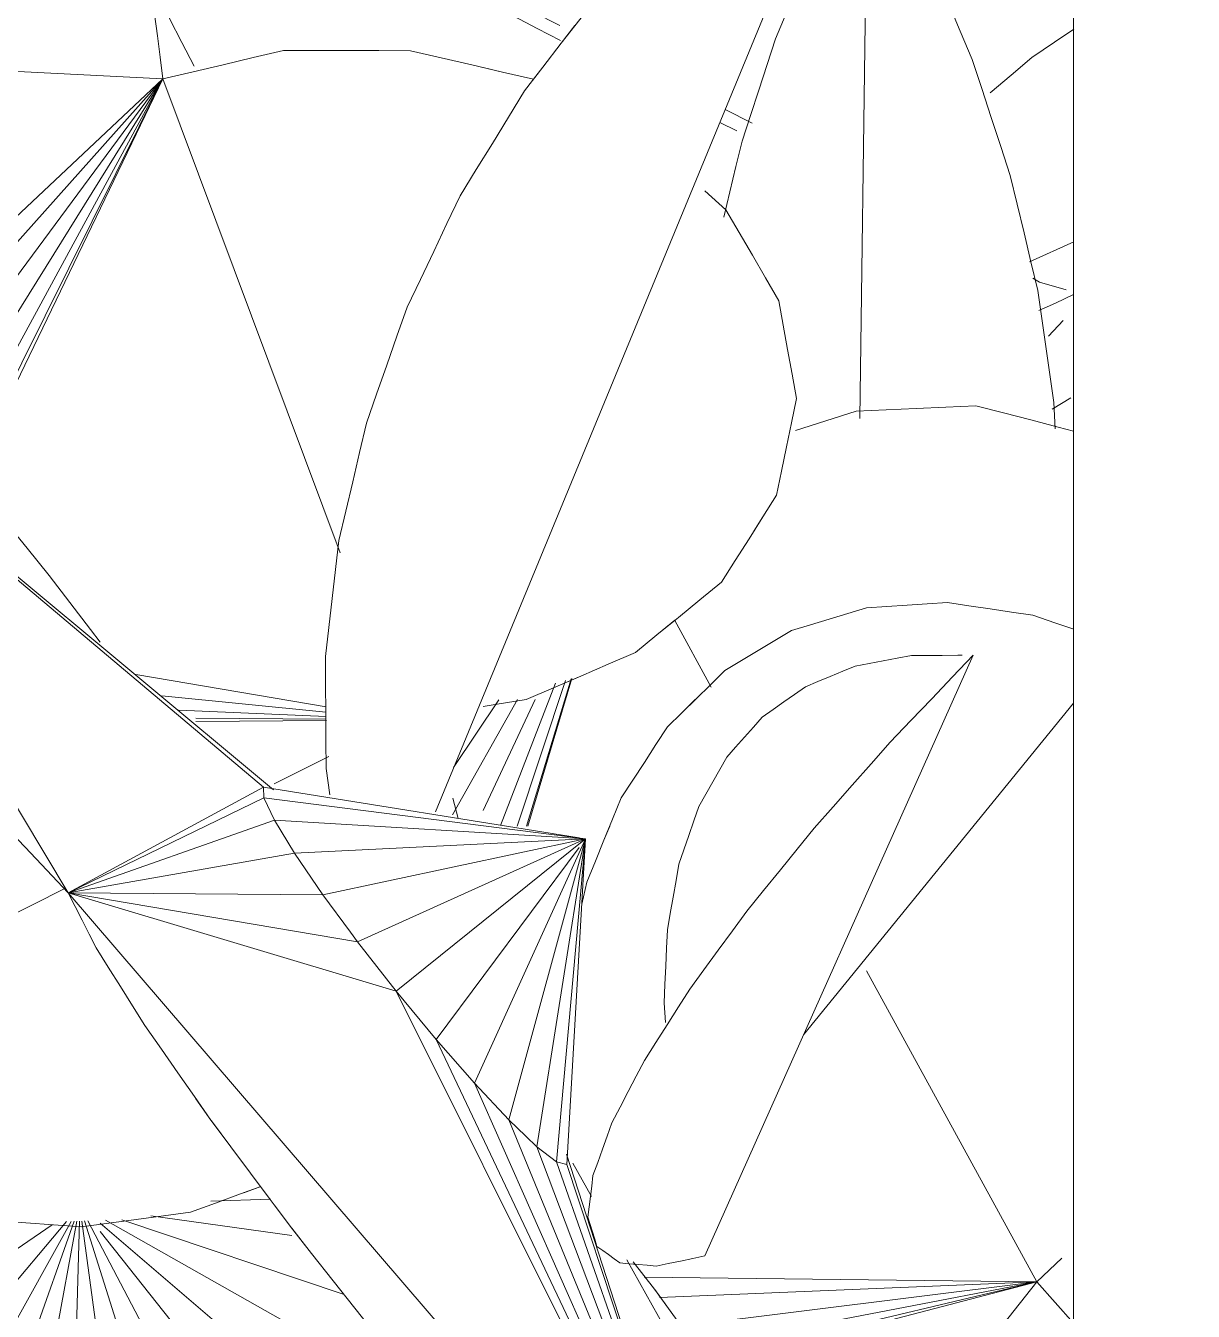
# Model space of a CAD drawing. Header units: metres. Extents: x -18.34 to -13.25, y -25.49 to -16.26.
# Drawn here: x -14.7357 to -14.6848, y -21.307 to -21.251 of the extents above; entities that cross this region are included whole.
import ezdxf

# ---------------------------------------------------------------- set-up
doc = ezdxf.new("R2010")
doc.units = ezdxf.units.M
for name, color, linetype, lineweight in [('Importações nas famílias', 7, 'Continuous', 5), ('Quadro estrutural', 7, 'Continuous', 5), ('Vegetação', 7, 'Continuous', 5)]:
    doc.layers.add(name, color=color, linetype=linetype, lineweight=lineweight)

# ---------------------------------------------------------------- blocks, each defined once
blk = doc.blocks.new('Tram - Tram-V1-Pavimento 02 - Executivo')
at = {"layer": 'Quadro estrutural'}
blk.add_line((3.763172, -0.05), (3.494754, -0.05), dxfattribs=at)
blk = doc.blocks.new('Planta_pergolado_12200 - plantas pergolado_skp_Component_17-V3544-Pavimento 02 - Executivo')
at = {"layer": 'Importações nas famílias', "color": 9}
for p, q in [((0.191194, 0.085477), (0.191103, 0.08617)), ((0.193215, 0.084783), (0.193124, 0.08409))]:
    blk.add_line(p, q, dxfattribs=at)
blk = doc.blocks.new('Planta_pergolado_12200 - plantas pergolado_skp_Component_16-V3545-Pavimento 02 - Executivo')
blk.add_blockref('Planta_pergolado_12200 - plantas pergolado_skp_Component_17-V3544-Pavimento 02 - Executivo', (0, 0))
blk = doc.blocks.new('Planta_pergolado_12200 - plantas pergolado_skp_-V3546-Pavimento 02 - Executivo')
blk.add_blockref('Planta_pergolado_12200 - plantas pergolado_skp_Component_16-V3545-Pavimento 02 - Executivo', (0, 0))
blk = doc.blocks.new('Planta_pergolado_12200 - plantas pergolado_skp_-V3547-Pavimento 02 - Executivo')
at = {"xscale": 1.254472261797389, "yscale": 1.254472261797389, "zscale": 1.254472261797389, "rotation": 44.99999999999149}
blk.add_blockref('Planta_pergolado_12200 - plantas pergolado_skp_-V3546-Pavimento 02 - Executivo', (0.101937, -0.102346), dxfattribs=at)
blk = doc.blocks.new('Planta_pergolado_12200 - plantas pergolado_skp_-V3560-Pavimento 02 - Executivo')
at = {"rotation": 89.9999999999999}
blk.add_blockref('Planta_pergolado_12200 - plantas pergolado_skp_-V3547-Pavimento 02 - Executivo', (0.52797, 0.01573), dxfattribs=at)
blk = doc.blocks.new('Planta_pergolado_12200 - plantas pergolado_skp_Component_12-V1621-Pavimento 02 - Executivo')
at = {"layer": 'Importações nas famílias', "color": 9}
blk.add_line((0.193508, 0.190394), (0.165672, 0.210402), dxfattribs=at)
at = {"layer": 'Importações nas famílias', "color": 9, "flags": 128}
for points in [[(0.165672, 0.210402), (0.16563, 0.209519), (0.165589, 0.208636), (0.165547, 0.207753), (0.165506, 0.20687)], [(0.165506, 0.20687), (0.165607, 0.20602), (0.165709, 0.205169), (0.165811, 0.204318), (0.165912, 0.203467)], [(0.165912, 0.203467), (0.166155, 0.202668), (0.166397, 0.201869), (0.166639, 0.20107), (0.166882, 0.200271)], [(0.166882, 0.200271), (0.167259, 0.199543), (0.167637, 0.198815), (0.168014, 0.198086), (0.168391, 0.197358)], [(0.168391, 0.197358), (0.168895, 0.196718), (0.169399, 0.196077), (0.169902, 0.195436), (0.170406, 0.194796)], [(0.170406, 0.194796), (0.171024, 0.194258), (0.171642, 0.19372), (0.17226, 0.193182), (0.172878, 0.192645)], [(0.172878, 0.192645), (0.173596, 0.192222), (0.174314, 0.1918), (0.175032, 0.191377), (0.17575, 0.190955)], [(0.17575, 0.190955), (0.17655, 0.190658), (0.177351, 0.190361), (0.178152, 0.190063), (0.178953, 0.189766)], [(0.189778, 0.189424), (0.19071, 0.189667), (0.191643, 0.189909), (0.192575, 0.190151), (0.193508, 0.190394)], [(0.178953, 0.189766), (0.179818, 0.189601), (0.180684, 0.189437), (0.181549, 0.189272), (0.182414, 0.189107)], [(0.186051, 0.188992), (0.186982, 0.1891), (0.187914, 0.189208), (0.188846, 0.189316), (0.189778, 0.189424)], [(0.182414, 0.189107), (0.183323, 0.189078), (0.184232, 0.189049), (0.185141, 0.189021), (0.186051, 0.188992)]]:
    blk.add_lwpolyline(points, dxfattribs=at)
blk = doc.blocks.new('Planta_pergolado_12200 - plantas pergolado_skp_Component_17-V3570-Pavimento 02 - Executivo')
at = {"layer": 'Importações nas famílias', "color": 9}
for p, q in [((0.126129, 0.222713), (0.12411, 0.187879)), ((0.157373, 0.188265), (0.166332, 0.202182)), ((0.136781, 0.198737), (0.12411, 0.187879)), ((0.137702, 0.197605), (0.12411, 0.187879)), ((0.12411, 0.187879), (0.138746, 0.196464)), ((0.12411, 0.187879), (0.139775, 0.195444)), ((0.140593, 0.194643), (0.12411, 0.187879)), ((0.141099, 0.194148), (0.12411, 0.187879)), ((0.12411, 0.187879), (0.141269, 0.193981)), ((0.142558, 0.178601), (0.12411, 0.187879)), ((0.148385, 0.18636), (0.14886, 0.178495)), ((0.149147, 0.185207), (0.149082, 0.178484)), ((0.149643, 0.184457), (0.149253, 0.178454)), ((0.149898, 0.183725), (0.149364, 0.178434)), ((0.150038, 0.18371), (0.149415, 0.178425)), ((0.150869, 0.17816), (0.152217, 0.180255)), ((0.152808, 0.172642), (0.152009, 0.172952)), ((0.126944, 0.164469), (0.126267, 0.165407))]:
    blk.add_line(p, q, dxfattribs=at)
at = {"layer": 'Importações nas famílias', "color": 9, "flags": 128}
for points in [[(0.1712, 0.190679), (0.171157, 0.189541), (0.171114, 0.188403), (0.171071, 0.187265), (0.171029, 0.186127)], [(0.12411, 0.187879), (0.123249, 0.188088), (0.122388, 0.188296), (0.121527, 0.188505), (0.120666, 0.188714)], [(0.122431, 0.183118), (0.122851, 0.184309), (0.123271, 0.185499), (0.123691, 0.186689), (0.12411, 0.187879)], [(0.171029, 0.186127), (0.17076, 0.185036), (0.170491, 0.183945), (0.170222, 0.182854), (0.169953, 0.181763)], [(0.121877, 0.177962), (0.122016, 0.179251), (0.122154, 0.18054), (0.122293, 0.181829), (0.122431, 0.183118)], [(0.169953, 0.181763), (0.169477, 0.180793), (0.169, 0.179823), (0.168611, 0.179031)], [(0.122496, 0.172851), (0.122341, 0.174129), (0.122187, 0.175407), (0.122032, 0.176684), (0.121877, 0.177962)], [(0.148161, 0.17212), (0.14803, 0.171646), (0.147689, 0.170416)], [(0.147689, 0.170416), (0.14709, 0.169359), (0.146492, 0.168301), (0.145893, 0.167244), (0.145294, 0.166186)], [(0.145294, 0.166186), (0.144488, 0.165391), (0.143683, 0.164596), (0.142877, 0.163802), (0.142071, 0.163007)], [(0.130394, 0.161914), (0.129532, 0.162553), (0.128669, 0.163191), (0.127807, 0.16383), (0.126944, 0.164469)], [(0.142071, 0.163007), (0.141127, 0.162543), (0.140183, 0.162079), (0.139239, 0.161614), (0.138295, 0.16115)], [(0.134288, 0.160775), (0.133315, 0.16106), (0.132341, 0.161345), (0.131368, 0.161629), (0.130394, 0.161914)], [(0.138295, 0.16115), (0.137293, 0.161057), (0.136292, 0.160963), (0.13529, 0.160869), (0.134288, 0.160775)]]:
    blk.add_lwpolyline(points, dxfattribs=at)
blk = doc.blocks.new('Planta_pergolado_12200 - plantas pergolado_skp_Component_16-V3571-Pavimento 02 - Executivo')
for name in ['Planta_pergolado_12200 - plantas pergolado_skp_Component_17-V3570-Pavimento 02 - Executivo', 'Planta_pergolado_12200 - plantas pergolado_skp_Component_12-V1621-Pavimento 02 - Executivo']:
    blk.add_blockref(name, (0, 0))
blk = doc.blocks.new('Planta_pergolado_12200 - plantas pergolado_skp_Component_17-V3576-Pavimento 02 - Executivo')
at = {"layer": 'Importações nas famílias', "color": 9}
for p, q in [((0.168936, 0.179691), (0.168611, 0.179031)), ((0.152808, 0.172642), (0.152009, 0.172952)), ((0.126944, 0.164469), (0.126267, 0.165407))]:
    blk.add_line(p, q, dxfattribs=at)
at = {"layer": 'Importações nas famílias', "color": 9, "flags": 128}
for points in [[(0.171114, 0.188403), (0.171071, 0.187265), (0.171029, 0.186127)], [(0.171029, 0.186127), (0.17076, 0.185036), (0.170491, 0.183945), (0.170222, 0.182854), (0.169953, 0.181763)], [(0.122431, 0.183118), (0.122851, 0.184309), (0.123271, 0.185499)], [(0.121877, 0.177962), (0.122016, 0.179251), (0.122154, 0.18054), (0.122293, 0.181829), (0.122431, 0.183118)], [(0.169953, 0.181763), (0.169477, 0.180793), (0.169, 0.179823)], [(0.122187, 0.175407), (0.122032, 0.176684), (0.121877, 0.177962)], [(0.122496, 0.172851), (0.122341, 0.174129), (0.122244, 0.174935)], [(0.148161, 0.17212), (0.14803, 0.171646), (0.147689, 0.170416)], [(0.147689, 0.170416), (0.14709, 0.169359), (0.146528, 0.168365)], [(0.146492, 0.168301), (0.145893, 0.167244), (0.145294, 0.166186)], [(0.145294, 0.166186), (0.144488, 0.165391), (0.143817, 0.164728)], [(0.130394, 0.161914), (0.129532, 0.162553), (0.128669, 0.163191), (0.127807, 0.16383), (0.126944, 0.164469)], [(0.143683, 0.164596), (0.142877, 0.163802), (0.142071, 0.163007)], [(0.142071, 0.163007), (0.141127, 0.162543), (0.140183, 0.162079)], [(0.134288, 0.160775), (0.133315, 0.16106), (0.132341, 0.161345), (0.131368, 0.161629), (0.130394, 0.161914)], [(0.139852, 0.161916), (0.139239, 0.161614), (0.138295, 0.16115)], [(0.138295, 0.16115), (0.137293, 0.161057), (0.136292, 0.160963), (0.13529, 0.160869), (0.134288, 0.160775)]]:
    blk.add_lwpolyline(points, dxfattribs=at)
blk = doc.blocks.new('Planta_pergolado_12200 - plantas pergolado_skp_Component_16-V3577-Pavimento 02 - Executivo')
blk.add_blockref('Planta_pergolado_12200 - plantas pergolado_skp_Component_17-V3576-Pavimento 02 - Executivo', (0, 0))
blk = doc.blocks.new('Planta_pergolado_12200 - plantas pergolado_skp_Component_12-V3583-Pavimento 02 - Executivo')
at = {"layer": 'Importações nas famílias', "color": 9}
blk.add_line((0.157853, 0.128787), (0.156323, 0.128402), dxfattribs=at)
at = {"layer": 'Importações nas famílias', "color": 9, "flags": 128}
for points in [[(0.153631, 0.133927), (0.152746, 0.133854), (0.151989, 0.133792)], [(0.155404, 0.133875), (0.154517, 0.133901), (0.153631, 0.133927)]]:
    blk.add_lwpolyline(points, dxfattribs=at)
blk = doc.blocks.new('Planta_pergolado_12200 - plantas pergolado_skp_Component_16-V3586-Pavimento 02 - Executivo')
blk.add_blockref('Planta_pergolado_12200 - plantas pergolado_skp_Component_12-V3583-Pavimento 02 - Executivo', (0, 0))
blk = doc.blocks.new('Planta_pergolado_12200 - plantas pergolado_skp_Component_12-V3590-Pavimento 02 - Executivo')
at = {"layer": 'Importações nas famílias', "color": 9}
for p, q in [((0.182294, 0.121633), (0.181721, 0.122089)), ((0.165729, 0.116704), (0.179336, 0.1138))]:
    blk.add_line(p, q, dxfattribs=at)
at = {"layer": 'Importações nas famílias', "color": 9, "flags": 128}
for points in [[(0.173908, 0.12464), (0.17328, 0.124553), (0.172653, 0.124466), (0.172025, 0.124379), (0.171398, 0.124292)], [(0.176506, 0.124383), (0.175856, 0.124447), (0.175207, 0.124512), (0.174557, 0.124576), (0.173908, 0.12464)], [(0.171398, 0.124292), (0.170807, 0.124055), (0.170217, 0.123819), (0.169626, 0.123582), (0.169035, 0.123346)], [(0.179131, 0.123526), (0.178474, 0.12374), (0.177818, 0.123954), (0.177162, 0.124169), (0.176506, 0.124383)], [(0.181721, 0.122089), (0.181073, 0.122448), (0.180426, 0.122807), (0.179778, 0.123167), (0.179131, 0.123526)], [(0.169035, 0.123346), (0.168495, 0.122965), (0.167955, 0.122585), (0.167415, 0.122205), (0.166875, 0.121824)], [(0.166875, 0.121824), (0.166398, 0.121309), (0.165921, 0.120793), (0.165444, 0.120278), (0.164967, 0.119763)], [(0.164967, 0.119763), (0.164565, 0.119124), (0.164221, 0.118579)]]:
    blk.add_lwpolyline(points, dxfattribs=at)
blk = doc.blocks.new('Planta_pergolado_12200 - plantas pergolado_skp_Component_12-V3592-Pavimento 02 - Executivo')
at = {"layer": 'Importações nas famílias', "color": 9}
for p, q in [((0.167296, 0.119968), (0.186342, 0.110211)), ((0.182213, 0.117459), (0.182584, 0.116931))]:
    blk.add_line(p, q, dxfattribs=at)
at = {"layer": 'Importações nas famílias', "color": 9, "flags": 128}
for points in [[(0.170509, 0.1221), (0.17093, 0.122223), (0.171351, 0.122346), (0.171772, 0.122469), (0.172193, 0.122593)], [(0.172193, 0.122593), (0.172622, 0.122618), (0.17305, 0.122644), (0.173478, 0.12267), (0.173906, 0.122695)], [(0.173906, 0.122695), (0.174336, 0.122623), (0.174766, 0.12255), (0.175196, 0.122478), (0.175626, 0.122406)], [(0.16887, 0.121221), (0.16928, 0.121441), (0.16969, 0.121661), (0.170099, 0.12188), (0.170509, 0.1221)], [(0.175626, 0.122406), (0.176054, 0.122236), (0.176481, 0.122067), (0.176909, 0.121897), (0.177336, 0.121728)], [(0.177336, 0.121728), (0.177756, 0.121463), (0.178176, 0.121198), (0.178596, 0.120934), (0.179016, 0.120669)], [(0.167577, 0.120192), (0.16769, 0.120281), (0.168083, 0.120595), (0.168477, 0.120908), (0.16887, 0.121221)], [(0.179016, 0.120669), (0.179424, 0.120312), (0.179832, 0.119955), (0.18024, 0.119598), (0.180648, 0.119241)], [(0.171177, 0.119455), (0.170207, 0.119583), (0.169236, 0.119712), (0.168266, 0.11984), (0.167296, 0.119968)], [(0.174859, 0.118826), (0.173938, 0.118984), (0.173018, 0.119141), (0.172097, 0.119298), (0.171177, 0.119455)], [(0.180648, 0.119241), (0.181039, 0.118795), (0.181431, 0.11835), (0.181822, 0.117905), (0.182213, 0.117459)], [(0.178256, 0.118096), (0.177407, 0.118278), (0.176557, 0.118461), (0.175708, 0.118644), (0.174859, 0.118826)], [(0.181289, 0.117281), (0.180531, 0.117485), (0.179772, 0.117688), (0.179014, 0.117892), (0.178256, 0.118096)], [(0.183886, 0.1164), (0.183237, 0.116621), (0.182588, 0.116841), (0.181938, 0.117061), (0.181289, 0.117281)], [(0.185987, 0.115475), (0.185462, 0.115707), (0.184937, 0.115938), (0.184412, 0.116169), (0.183886, 0.1164)], [(0.187542, 0.114527), (0.187154, 0.114764), (0.186765, 0.115001), (0.186376, 0.115238), (0.185987, 0.115475)], [(0.188515, 0.113579), (0.188272, 0.113816), (0.188029, 0.114053), (0.187786, 0.11429), (0.187542, 0.114527)], [(0.188883, 0.112651), (0.188791, 0.112883), (0.188699, 0.113115), (0.188607, 0.113347), (0.188515, 0.113579)], [(0.188637, 0.111767), (0.188699, 0.111988), (0.18876, 0.112209), (0.188822, 0.11243), (0.188883, 0.112651)], [(0.187783, 0.110947), (0.187997, 0.111152), (0.18821, 0.111357), (0.188424, 0.111562), (0.188637, 0.111767)], [(0.186342, 0.110211), (0.186702, 0.110395), (0.187062, 0.110579), (0.187423, 0.110763), (0.187783, 0.110947)]]:
    blk.add_lwpolyline(points, dxfattribs=at)
blk = doc.blocks.new('Planta_pergolado_12200 - plantas pergolado_skp_Component_12-V3593-Pavimento 02 - Executivo')
at = {"layer": 'Importações nas famílias', "color": 9}
for p, q in [((0.152486, 0.144338), (0.184119, 0.126965)), ((0.186452, 0.129541), (0.186009, 0.130285))]:
    blk.add_line(p, q, dxfattribs=at)
at = {"layer": 'Importações nas famílias', "color": 9, "flags": 128}
for points in [[(0.155929, 0.1448), (0.155068, 0.144684), (0.154207, 0.144569), (0.153347, 0.144453), (0.152486, 0.144338)], [(0.159582, 0.144799), (0.158669, 0.144799), (0.157755, 0.144799), (0.156842, 0.144799), (0.155929, 0.1448)], [(0.16336, 0.144334), (0.162416, 0.14445), (0.161471, 0.144566), (0.160527, 0.144682), (0.159582, 0.144799)], [(0.167175, 0.143418), (0.166221, 0.143647), (0.165267, 0.143876), (0.164314, 0.144105), (0.16336, 0.144334)], [(0.170936, 0.14207), (0.169995, 0.142407), (0.169055, 0.142744), (0.168115, 0.143081), (0.167175, 0.143418)], [(0.174555, 0.140324), (0.17365, 0.140761), (0.172745, 0.141197), (0.17184, 0.141634), (0.170936, 0.14207)], [(0.177948, 0.138219), (0.1771, 0.138746), (0.176251, 0.139272), (0.175403, 0.139798), (0.174555, 0.140324)], [(0.181035, 0.135806), (0.180263, 0.136409), (0.179491, 0.137013), (0.178719, 0.137616), (0.177948, 0.138219)], [(0.183743, 0.13314), (0.183066, 0.133807), (0.182389, 0.134473), (0.181712, 0.13514), (0.181035, 0.135806)], [(0.186009, 0.130285), (0.185442, 0.130999), (0.184876, 0.131713), (0.184309, 0.132427), (0.183743, 0.13314)]]:
    blk.add_lwpolyline(points, dxfattribs=at)
blk = doc.blocks.new('Planta_pergolado_12200 - plantas pergolado_skp_Component_17-V3594-Pavimento 02 - Executivo')
at = {"layer": 'Importações nas famílias', "color": 9}
for p, q in [((0.187775, 0.130817), (0.19225, 0.152901)), ((0.187979, 0.131085), (0.19225, 0.152901)), ((0.19225, 0.152901), (0.19508, 0.13239)), ((0.19508, 0.13239), (0.187979, 0.131085)), ((0.188184, 0.130817), (0.19508, 0.13239)), ((0.188374, 0.130031), (0.19508, 0.13239)), ((0.19508, 0.13239), (0.188537, 0.12878)), ((0.19508, 0.13239), (0.188663, 0.127151)), ((0.188741, 0.125253), (0.19508, 0.13239)), ((0.188768, 0.123216), (0.19508, 0.13239)), ((0.193999, 0.099201), (0.19508, 0.13239)), ((0.181007, 0.123376), (0.187979, 0.131085)), ((0.188184, 0.130817), (0.187979, 0.131085)), ((0.180863, 0.123216), (0.188184, 0.130817)), ((0.188374, 0.130031), (0.188184, 0.130817)), ((0.180863, 0.123216), (0.188374, 0.130031)), ((0.188537, 0.12878), (0.188374, 0.130031)), ((0.180863, 0.123216), (0.188537, 0.12878)), ((0.188663, 0.127151), (0.188537, 0.12878)), ((0.180863, 0.123216), (0.188663, 0.127151)), ((0.188725, 0.125634), (0.188663, 0.127151)), ((0.188725, 0.125634), (0.188741, 0.125253)), ((0.188741, 0.125253), (0.180863, 0.123216)), ((0.188741, 0.125253), (0.188768, 0.123216)), ((0.180863, 0.123216), (0.188663, 0.119282)), ((0.188537, 0.117653), (0.180863, 0.123216)), ((0.180863, 0.123216), (0.188374, 0.116402)), ((0.188184, 0.115616), (0.180863, 0.123216)), ((0.180863, 0.123216), (0.188768, 0.123216)), ((0.187979, 0.115348), (0.180863, 0.123216)), ((0.181206, 0.123128), (0.188741, 0.12118)), ((0.188768, 0.123216), (0.188741, 0.12118)), ((0.188768, 0.123216), (0.193999, 0.099201)), ((0.188741, 0.12118), (0.188663, 0.119282)), ((0.193999, 0.099201), (0.188741, 0.12118)), ((0.188663, 0.119282), (0.188537, 0.117653)), ((0.193999, 0.099201), (0.188663, 0.119282)), ((0.188537, 0.117653), (0.188439, 0.116903)), ((0.193999, 0.099201), (0.188537, 0.117653)), ((0.188439, 0.116903), (0.188374, 0.116402)), ((0.188374, 0.116402), (0.188184, 0.115616)), ((0.193999, 0.099201), (0.188374, 0.116402)), ((0.193999, 0.099201), (0.187775, 0.115616)), ((0.188184, 0.115616), (0.187979, 0.115348)), ((0.193999, 0.099201), (0.188184, 0.115616)), ((0.187797, 0.115257), (0.188003, 0.114032)), ((0.193999, 0.099201), (0.187979, 0.115348)), ((0.188396, 0.1117), (0.1905, 0.099201)), ((0.188296, 0.110403), (0.188276, 0.111523))]:
    blk.add_line(p, q, dxfattribs=at)
at = {"layer": 'Importações nas famílias', "color": 9, "flags": 128}
for points in [[(0.189095, 0.140822), (0.189098, 0.14196), (0.189101, 0.143098), (0.189104, 0.144237), (0.189107, 0.145375)], [(0.189161, 0.138096), (0.189148, 0.138607), (0.189122, 0.139714), (0.189095, 0.140822)], [(0.195403, 0.136457), (0.195323, 0.13544), (0.195242, 0.134423), (0.195161, 0.133406), (0.19508, 0.13239)], [(0.19508, 0.13239), (0.195183, 0.131899), (0.195286, 0.131409), (0.195389, 0.130919), (0.195492, 0.130429)], [(0.195492, 0.130429), (0.195579, 0.129689), (0.195665, 0.128949), (0.195752, 0.12821), (0.195839, 0.12747)], [(0.195839, 0.12747), (0.195904, 0.126532), (0.195968, 0.125593), (0.196033, 0.124655), (0.196098, 0.123717)], [(0.196098, 0.123717), (0.196136, 0.122643), (0.196174, 0.12157), (0.196212, 0.120496), (0.19625, 0.119423)], [(0.19625, 0.119423), (0.196259, 0.118288), (0.196268, 0.117152), (0.196277, 0.116017), (0.196286, 0.114882)], [(0.188493, 0.106292), (0.188444, 0.10732), (0.188395, 0.108348), (0.188346, 0.109376), (0.188296, 0.110403)]]:
    blk.add_lwpolyline(points, dxfattribs=at)
blk = doc.blocks.new('Planta_pergolado_12200 - plantas pergolado_skp_Component_16-V3595-Pavimento 02 - Executivo')
for name in ['Planta_pergolado_12200 - plantas pergolado_skp_Component_17-V3594-Pavimento 02 - Executivo', 'Planta_pergolado_12200 - plantas pergolado_skp_Component_12-V3593-Pavimento 02 - Executivo', 'Planta_pergolado_12200 - plantas pergolado_skp_Component_12-V3590-Pavimento 02 - Executivo', 'Planta_pergolado_12200 - plantas pergolado_skp_Component_12-V3592-Pavimento 02 - Executivo']:
    blk.add_blockref(name, (0, 0))
blk = doc.blocks.new('Planta_pergolado_12200 - plantas pergolado_skp_Component_12-V3599-Pavimento 02 - Executivo')
at = {"layer": 'Importações nas famílias', "color": 9}
for p, q in [((0.172025, 0.124379), (0.171398, 0.124292)), ((0.179778, 0.123167), (0.179131, 0.123526)), ((0.182294, 0.121633), (0.181721, 0.122089)), ((0.164967, 0.119763), (0.164565, 0.119124)), ((0.164509, 0.119036), (0.164221, 0.118579))]:
    blk.add_line(p, q, dxfattribs=at)
at = {"layer": 'Importações nas famílias', "color": 9, "flags": 128}
for points in [[(0.173908, 0.12464), (0.17328, 0.124553), (0.172653, 0.124466)], [(0.175207, 0.124512), (0.174557, 0.124576), (0.173908, 0.12464)], [(0.171398, 0.124292), (0.170807, 0.124055), (0.170217, 0.123819), (0.169626, 0.123582), (0.169035, 0.123346)], [(0.176506, 0.124383), (0.175856, 0.124447), (0.175247, 0.124508)], [(0.179131, 0.123526), (0.178474, 0.12374), (0.177818, 0.123954), (0.177162, 0.124169), (0.176506, 0.124383)], [(0.169035, 0.123346), (0.168495, 0.122965), (0.167955, 0.122585), (0.167415, 0.122205), (0.166875, 0.121824)], [(0.181721, 0.122089), (0.181073, 0.122448), (0.180426, 0.122807), (0.179991, 0.123048)], [(0.166875, 0.121824), (0.166398, 0.121309), (0.165921, 0.120793), (0.165444, 0.120278), (0.164967, 0.119763)]]:
    blk.add_lwpolyline(points, dxfattribs=at)
blk = doc.blocks.new('Planta_pergolado_12200 - plantas pergolado_skp_Component_12-V287-Pavimento 02 - Executivo')
at = {"layer": 'Importações nas famílias', "color": 9}
blk.add_line((0.187783, 0.110947), (0.187997, 0.111152), dxfattribs=at)
blk = doc.blocks.new('Planta_pergolado_12200 - plantas pergolado_skp_Component_12-V3601-Pavimento 02 - Executivo')
at = {"layer": 'Importações nas famílias', "color": 9}
for p, q in [((0.160527, 0.144682), (0.159582, 0.144799)), ((0.16336, 0.144334), (0.162416, 0.14445))]:
    blk.add_line(p, q, dxfattribs=at)
at = {"layer": 'Importações nas famílias', "color": 9, "flags": 128}
for points in [[(0.155929, 0.1448), (0.155068, 0.144684), (0.154207, 0.144569)], [(0.159582, 0.144799), (0.158669, 0.144799), (0.157755, 0.144799), (0.156842, 0.144799), (0.155929, 0.1448)], [(0.164346, 0.144097), (0.164314, 0.144105), (0.16336, 0.144334)], [(0.166823, 0.143502), (0.166221, 0.143647), (0.165267, 0.143876), (0.164559, 0.144046)]]:
    blk.add_lwpolyline(points, dxfattribs=at)
blk = doc.blocks.new('Planta_pergolado_12200 - plantas pergolado_skp_Component_17-V3602-Pavimento 02 - Executivo')
at = {"layer": 'Importações nas famílias', "color": 9}
for p, q in [((0.196039, 0.124569), (0.196098, 0.123717)), ((0.196174, 0.12157), (0.196212, 0.120496)), ((0.19622, 0.120272), (0.19625, 0.119423)), ((0.188296, 0.110403), (0.188276, 0.111523)), ((0.188346, 0.109376), (0.188297, 0.110385))]:
    blk.add_line(p, q, dxfattribs=at)
at = {"layer": 'Importações nas famílias', "color": 9, "flags": 128}
for points in [[(0.195286, 0.131409), (0.195389, 0.130919), (0.195492, 0.130429)], [(0.195492, 0.130429), (0.195579, 0.129689), (0.195665, 0.128949), (0.195752, 0.12821), (0.195839, 0.12747)], [(0.195839, 0.12747), (0.195904, 0.126532), (0.195968, 0.125593), (0.196033, 0.124655)], [(0.196099, 0.12369), (0.196136, 0.122643), (0.196161, 0.121931)], [(0.196251, 0.119334), (0.196259, 0.118288), (0.196268, 0.117152), (0.196277, 0.116017), (0.196286, 0.114882)]]:
    blk.add_lwpolyline(points, dxfattribs=at)
blk = doc.blocks.new('Planta_pergolado_12200 - plantas pergolado_skp_Component_16-V3603-Pavimento 02 - Executivo')
for name in ['Planta_pergolado_12200 - plantas pergolado_skp_Component_17-V3602-Pavimento 02 - Executivo', 'Planta_pergolado_12200 - plantas pergolado_skp_Component_12-V3601-Pavimento 02 - Executivo', 'Planta_pergolado_12200 - plantas pergolado_skp_Component_12-V3599-Pavimento 02 - Executivo', 'Planta_pergolado_12200 - plantas pergolado_skp_Component_12-V287-Pavimento 02 - Executivo']:
    blk.add_blockref(name, (0, 0))
blk = doc.blocks.new('Planta_pergolado_12200 - plantas pergolado_skp_-V3609-Pavimento 02 - Executivo')
for name in ['Planta_pergolado_12200 - plantas pergolado_skp_Component_16-V3586-Pavimento 02 - Executivo', 'Planta_pergolado_12200 - plantas pergolado_skp_Component_16-V3595-Pavimento 02 - Executivo', 'Planta_pergolado_12200 - plantas pergolado_skp_Component_16-V3603-Pavimento 02 - Executivo']:
    blk.add_blockref(name, (0, 0))
blk = doc.blocks.new('Planta_pergolado_12200 - plantas pergolado_skp_-V3610-Pavimento 02 - Executivo')
for name in ['Planta_pergolado_12200 - plantas pergolado_skp_Component_16-V3571-Pavimento 02 - Executivo', 'Planta_pergolado_12200 - plantas pergolado_skp_Component_16-V3577-Pavimento 02 - Executivo']:
    blk.add_blockref(name, (0, 0))
at = {"xscale": 1.254472261797389, "yscale": 1.254472261797389, "zscale": 1.254472261797389, "rotation": 44.99999999999149}
blk.add_blockref('Planta_pergolado_12200 - plantas pergolado_skp_-V3609-Pavimento 02 - Executivo', (0.101937, -0.102346), dxfattribs=at)
blk = doc.blocks.new('Planta_pergolado_12200 - plantas pergolado_skp_-V3781-Pavimento 02 - Executivo')
at = {"rotation": 89.9999999999999}
blk.add_blockref('Planta_pergolado_12200 - plantas pergolado_skp_-V3610-Pavimento 02 - Executivo', (0.52797, 0.01573), dxfattribs=at)
blk = doc.blocks.new('Planta_pergolado_12200 - plantas pergolado_skp_Component_12-V3828-Pavimento 02 - Executivo')
at = {"layer": 'Importações nas famílias', "color": 9}
for p, q in [((-0.258502, -0.025123), (-0.249533, -0.007464)), ((-0.263097, -0.032827), (-0.262727, -0.03209)), ((-0.26276, -0.033506), (-0.262159, -0.032324))]:
    blk.add_line(p, q, dxfattribs=at)
at = {"layer": 'Importações nas famílias', "color": 9, "flags": 128}
for points in [[(-0.25362, -0.006647), (-0.254764, -0.007011), (-0.255908, -0.007375), (-0.257052, -0.007739), (-0.258196, -0.008103)], [(-0.251164, -0.010267), (-0.250558, -0.009177), (-0.249953, -0.008088), (-0.249607, -0.007464)], [(-0.258196, -0.008103), (-0.259238, -0.008638), (-0.26028, -0.009173)], [(-0.253547, -0.014621), (-0.252951, -0.013532), (-0.252355, -0.012444), (-0.251759, -0.011356), (-0.251164, -0.010267)], [(-0.255866, -0.01892), (-0.255287, -0.017845), (-0.254707, -0.01677), (-0.254127, -0.015695), (-0.253547, -0.014621)], [(-0.258096, -0.023116), (-0.257539, -0.022067), (-0.256981, -0.021018), (-0.256424, -0.019969), (-0.255866, -0.01892)], [(-0.259154, -0.02514), (-0.258625, -0.024128), (-0.258096, -0.023116)], [(-0.270931, -0.046005), (-0.270598, -0.046723), (-0.27023, -0.047518)]]:
    blk.add_lwpolyline(points, dxfattribs=at)
blk = doc.blocks.new('Planta_pergolado_12200 - plantas pergolado_skp_Component_16-V3830-Pavimento 02 - Executivo')
blk.add_blockref('Planta_pergolado_12200 - plantas pergolado_skp_Component_12-V3828-Pavimento 02 - Executivo', (0, 0))
blk = doc.blocks.new('Planta_pergolado_12200 - plantas pergolado_skp_Component_12-V1938-Pavimento 02 - Executivo')
at = {"layer": 'Importações nas famílias', "color": 9}
for p, q in [((-0.276083, 0.046708), (-0.27493, 0.046659)), ((-0.250262, 0.038541), (-0.275636, 0.038202))]:
    blk.add_line(p, q, dxfattribs=at)
at = {"layer": 'Importações nas famílias', "color": 9, "flags": 128}
for points in [[(-0.27493, 0.046659), (-0.273712, 0.046482), (-0.272493, 0.046306), (-0.271275, 0.046129), (-0.270056, 0.045953)], [(-0.270056, 0.045953), (-0.268801, 0.045653), (-0.267546, 0.045354), (-0.26629, 0.045054), (-0.265035, 0.044754)], [(-0.265035, 0.044754), (-0.263772, 0.044339), (-0.262509, 0.043923), (-0.261246, 0.043508), (-0.259983, 0.043092)], [(-0.259983, 0.043092), (-0.258742, 0.04257), (-0.257502, 0.042048), (-0.256261, 0.041526), (-0.25502, 0.041005)], [(-0.25502, 0.041005), (-0.253831, 0.040389), (-0.252641, 0.039773), (-0.251451, 0.039157), (-0.250262, 0.038541)], [(-0.250262, 0.038541), (-0.251357, 0.037995), (-0.252453, 0.037449), (-0.253548, 0.036902), (-0.254643, 0.036356)], [(-0.254643, 0.036356), (-0.255754, 0.035898), (-0.256865, 0.03544), (-0.257975, 0.034982), (-0.259086, 0.034523)], [(-0.259086, 0.034523), (-0.260199, 0.034159), (-0.261313, 0.033794), (-0.262426, 0.033429), (-0.26354, 0.033064)], [(-0.26354, 0.033064), (-0.264644, 0.032796), (-0.265748, 0.032529), (-0.266853, 0.032261)]]:
    blk.add_lwpolyline(points, dxfattribs=at)
blk = doc.blocks.new('Planta_pergolado_12200 - plantas pergolado_skp_Component_17-V3836-Pavimento 02 - Executivo')
at = {"layer": 'Importações nas famílias', "color": 9}
for p, q in [((-0.310632, -0.003813), (-0.317674, 0.000094)), ((-0.310638, -0.003612), (-0.31524, 0.000262)), ((-0.310776, -0.002988), (-0.312693, -0.000193)), ((-0.310627, -0.00395), (-0.319828, -0.000688)), ((-0.310624, -0.004065), (-0.321555, -0.00203)), ((-0.310621, -0.004172), (-0.322738, -0.00384)), ((-0.310617, -0.00428), (-0.323297, -0.005996)), ((-0.310614, -0.004398), (-0.323193, -0.008349)), ((-0.310609, -0.004535), (-0.322433, -0.010741)), ((-0.311069, -0.005076), (-0.321069, -0.013007)), ((-0.31071, -0.005076), (-0.319194, -0.014993)), ((-0.310586, -0.005313), (-0.316936, -0.016565)), ((-0.310564, -0.006017), (-0.313813, -0.015719)), ((-0.311249, -0.013427), (-0.310387, -0.007289)), ((-0.30975, -0.009907), (-0.309658, -0.012496)), ((-0.287888, -0.023274), (-0.292909, -0.020444)), ((-0.287891, -0.022456), (-0.290841, -0.020488)), ((-0.287888, -0.024037), (-0.292725, -0.021779)), ((-0.287175, -0.024932), (-0.293371, -0.022529)), ((-0.287049, -0.025367), (-0.293397, -0.023253)), ((-0.286981, -0.025604), (-0.293397, -0.023664)), ((-0.286972, -0.025633), (-0.293397, -0.023716)), ((-0.313058, -0.028791), (-0.313272, -0.045906)), ((-0.313955, -0.029465), (-0.313272, -0.045906)), ((-0.284442, -0.030131), (-0.287341, -0.031717)), ((-0.315207, -0.030407), (-0.313272, -0.045906)), ((-0.313272, -0.045906), (-0.316724, -0.031339)), ((-0.316123, -0.031024), (-0.313272, -0.045906)), ((-0.313272, -0.045906), (-0.317025, -0.031497)), ((-0.324619, -0.036923), (-0.313272, -0.045906)), ((-0.299704, -0.038482), (-0.313272, -0.045906)), ((-0.312232, -0.047008), (-0.313272, -0.045906))]:
    blk.add_line(p, q, dxfattribs=at)
at = {"layer": 'Importações nas famílias', "color": 9, "flags": 128}
for points in [[(-0.276149, -0.035386), (-0.275728, -0.036712), (-0.275307, -0.038038)], [(-0.275307, -0.038038), (-0.275249, -0.039343), (-0.275191, -0.040647), (-0.275133, -0.041952), (-0.275075, -0.043257)], [(-0.275075, -0.043257), (-0.275385, -0.044452), (-0.275695, -0.045647), (-0.276004, -0.046842), (-0.27618, -0.047518)], [(-0.313272, -0.045906), (-0.314174, -0.046707), (-0.315076, -0.047507)]]:
    blk.add_lwpolyline(points, dxfattribs=at)
blk = doc.blocks.new('Planta_pergolado_12200 - plantas pergolado_skp_Component_16-V3837-Pavimento 02 - Executivo')
blk.add_blockref('Planta_pergolado_12200 - plantas pergolado_skp_Component_17-V3836-Pavimento 02 - Executivo', (0, 0))
at = {"extrusion": (0, 0, -1), "zscale": -1.000000000000001, "rotation": 180}
blk.add_blockref('Planta_pergolado_12200 - plantas pergolado_skp_Component_12-V1938-Pavimento 02 - Executivo', (0, 0), dxfattribs=at)
blk = doc.blocks.new('Planta_pergolado_12200 - plantas pergolado_skp_-V3838-Pavimento 02 - Executivo')
for name in ['Planta_pergolado_12200 - plantas pergolado_skp_Component_16-V3830-Pavimento 02 - Executivo', 'Planta_pergolado_12200 - plantas pergolado_skp_Component_16-V3837-Pavimento 02 - Executivo']:
    blk.add_blockref(name, (0, 0))
blk = doc.blocks.new('Planta_pergolado_12200 - plantas pergolado_skp_-V3839-Pavimento 02 - Executivo')
blk.add_blockref('Planta_pergolado_12200 - plantas pergolado_skp_-V3838-Pavimento 02 - Executivo', (0, 0))
blk = doc.blocks.new('Planta_pergolado_12200 - plantas pergolado_skp_Component_12-V3854-Pavimento 02 - Executivo')
at = {"layer": 'Importações nas famílias', "color": 9}
blk.add_line((-0.254829, -0.018711), (-0.252022, -0.019473), dxfattribs=at)
at = {"layer": 'Importações nas famílias', "color": 9, "flags": 128}
for points in [[(-0.251284, -0.017381), (-0.251871, -0.017278), (-0.252928, -0.017091), (-0.253985, -0.016905)], [(-0.257632, -0.023409), (-0.256818, -0.02389), (-0.256003, -0.024372), (-0.255188, -0.024854), (-0.254373, -0.025335)], [(-0.254373, -0.025335), (-0.253522, -0.025724), (-0.253013, -0.025956)]]:
    blk.add_lwpolyline(points, dxfattribs=at)
blk = doc.blocks.new('Planta_pergolado_12200 - plantas pergolado_skp_Component_17-V3855-Pavimento 02 - Executivo')
at = {"layer": 'Importações nas famílias', "color": 9}
for p, q in [((-0.256278, -0.035422), (-0.255255, -0.035173)), ((-0.250701, -0.037053), (-0.25088, -0.038233)), ((-0.250984, -0.038915), (-0.251457, -0.042026)), ((-0.246584, -0.042658), (-0.248502, -0.038989)), ((-0.247924, -0.039675), (-0.246215, -0.042658)), ((-0.246949, -0.04057), (-0.245571, -0.042658)), ((-0.245561, -0.041465), (-0.24506, -0.042101)), ((-0.269696, -0.046028), (-0.269521, -0.045732)), ((-0.270029, -0.047192), (-0.269696, -0.046028))]:
    blk.add_line(p, q, dxfattribs=at)
blk = doc.blocks.new('Planta_pergolado_12200 - plantas pergolado_skp_Component_16-V3856-Pavimento 02 - Executivo')
for name in ['Planta_pergolado_12200 - plantas pergolado_skp_Component_12-V3854-Pavimento 02 - Executivo', 'Planta_pergolado_12200 - plantas pergolado_skp_Component_17-V3855-Pavimento 02 - Executivo']:
    blk.add_blockref(name, (0, 0))
blk = doc.blocks.new('Planta_pergolado_12200 - plantas pergolado_skp_-V3896-Pavimento 02 - Executivo')
blk.add_blockref('Planta_pergolado_12200 - plantas pergolado_skp_Component_16-V3856-Pavimento 02 - Executivo', (0, 0))
blk = doc.blocks.new('Planta_pergolado_12200 - plantas pergolado_skp_-V4061-Pavimento 02 - Executivo')
for name in ['Planta_pergolado_12200 - plantas pergolado_skp_-V3839-Pavimento 02 - Executivo', 'Planta_pergolado_12200 - plantas pergolado_skp_-V3896-Pavimento 02 - Executivo']:
    blk.add_blockref(name, (0, 0))
blk = doc.blocks.new('Planta_pergolado_12200 - Planta_pergolado_12200-V4294-Pavimento 02 - Executivo')
blk.add_blockref('Planta_pergolado_12200 - plantas pergolado_skp_-V4061-Pavimento 02 - Executivo', (0, 0))
at = {"extrusion": (0, 0, -1), "xscale": 1.068436298615139, "yscale": 1.068436298615139, "zscale": 1.068436298615139, "rotation": 276.200000000004}
blk.add_blockref('Planta_pergolado_12200 - plantas pergolado_skp_-V3781-Pavimento 02 - Executivo', (0.073046, 0.337289), dxfattribs=at)
at = {"xscale": 1.068436298615139, "yscale": 1.068436298615139, "zscale": 1.068436298615139, "rotation": 83.79999999999607}
blk.add_blockref('Planta_pergolado_12200 - plantas pergolado_skp_-V3560-Pavimento 02 - Executivo', (-0.091864, -0.479646), dxfattribs=at)

msp = doc.modelspace()

# ---------------------------------------------------------------- block references
at = {"layer": 'Quadro estrutural', "rotation": 270}
msp.add_blockref('Tram - Tram-V1-Pavimento 02 - Executivo', (-14.64, -17.561243), dxfattribs=at)
at = {"layer": 'Vegetação', "color": 9, "rotation": 89.99999999999997}
msp.add_blockref('Planta_pergolado_12200 - Planta_pergolado_12200-V4294-Pavimento 02 - Executivo', (-14.737518, -20.992449), dxfattribs=at)

doc.saveas('drawing.dxf')
